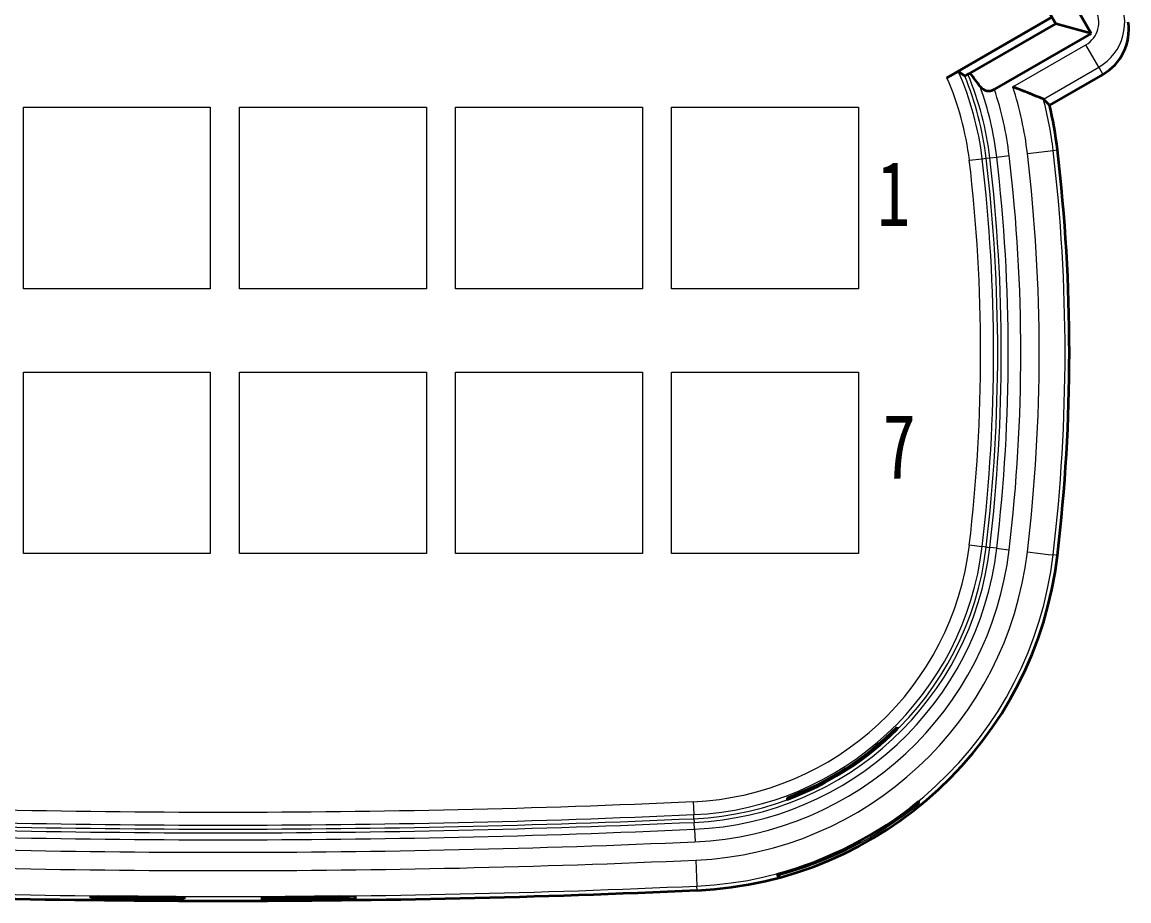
# Model space of a CAD drawing. Header units: millimetres. Extents: x 17 to 3784, y 12 to 1382.
# Drawn here: x 2092.3 to 2104.36, y 1001.58 to 1011.15 of the extents above; entities that cross this region are included whole.
import ezdxf

# ---------------------------------------------------------------- set-up
doc = ezdxf.new("R2010")
doc.units = ezdxf.units.MM
doc.layers.add('全新开发部分', color=7, linetype='Continuous', lineweight=18)
doc.styles.add('样式 2', font='', dxfattribs={"width": 0.75})
doc.styles.get('样式 2').set_extended_font_data('宋体')

msp = doc.modelspace()

# ---------------------------------------------------------------- linework, layer by layer
at = {"color": 0, "lineweight": 35, "ltscale": 0.065001}
msp.add_line((2103.947, 1011.03), (2103.213, 1012.302), dxfattribs=at)
at = {"color": 0, "lineweight": 35, "ltscale": 0.039809}
msp.add_line((2103.56, 1011.135), (2103.11, 1011.914), dxfattribs=at)
at = {"color": 0, "lineweight": 35, "ltscale": 0.05847}
msp.add_line((2102.375, 1010.546), (2103.519, 1011.207), dxfattribs=at)
at = {"color": 0, "lineweight": 35, "ltscale": 0.047637}
msp.add_line((2102.628, 1010.597), (2103.56, 1011.135), dxfattribs=at)
at = {"color": 0, "lineweight": 35, "ltscale": 0.017746}
msp.add_line((2103.947, 1011.03), (2103.56, 1011.135), dxfattribs=at)
at = {"color": 0, "lineweight": 35, "ltscale": 0.053934}
msp.add_line((2103.947, 1011.03), (2102.892, 1010.42), dxfattribs=at)
at = {"color": 0, "lineweight": 13, "ltscale": 0.040623}
msp.add_line((2103.094, 1010.446), (2103.889, 1010.905), dxfattribs=at)
at = {"color": 0, "lineweight": 13, "ltscale": 0.0125}
msp.add_line((2104.03, 1010.661), (2103.889, 1010.905), dxfattribs=at)
at = {"color": 0, "lineweight": 13, "ltscale": 0.030809}
msp.add_line((2103.427, 1010.312), (2104.03, 1010.661), dxfattribs=at)
at = {"color": 0, "lineweight": 13, "ltscale": 0.003967}
msp.add_line((2104.03, 1010.661), (2104.075, 1010.583), dxfattribs=at)
at = {"color": 0, "lineweight": 35, "ltscale": 0.006282}
msp.add_line((2102.498, 1010.616), (2102.375, 1010.546), dxfattribs=at)
at = {"color": 0, "lineweight": 35, "ltscale": 0.003811}
msp.add_line((2102.568, 1010.566), (2102.498, 1010.616), dxfattribs=at)
at = {"color": 0, "lineweight": 35, "ltscale": 0.001764}
msp.add_line((2102.604, 1010.584), (2102.568, 1010.566), dxfattribs=at)
at = {"color": 0, "lineweight": 35, "ltscale": 0.001219}
msp.add_line((2102.604, 1010.584), (2102.628, 1010.597), dxfattribs=at)
at = {"color": 0, "lineweight": 13, "ltscale": 0.029787}
msp.add_line((2104.075, 1010.583), (2103.492, 1010.246), dxfattribs=at)
at = {"color": 0, "lineweight": 35, "ltscale": 0.029787}
msp.add_line((2104.075, 1010.583), (2103.492, 1010.246), dxfattribs=at)
at = {"color": 0, "lineweight": 35, "ltscale": 0.003895}
msp.add_line((2103.49, 1010.251), (2103.427, 1010.312), dxfattribs=at)
at = {"color": 0, "lineweight": 13, "ltscale": 0.00625}
for p, q in [((2102.618, 1009.647), (2102.759, 1009.663)), ((2102.618, 1005.454), (2102.759, 1005.437)), ((2099.609, 1002.657), (2099.615, 1002.516))]:
    msp.add_line(p, q, dxfattribs=at)
at = {"color": 0, "lineweight": 13, "ltscale": 0.00197}
for p, q in [((2102.759, 1009.663), (2102.803, 1009.668)), ((2102.803, 1005.432), (2102.759, 1005.437)), ((2099.617, 1002.471), (2099.615, 1002.516))]:
    msp.add_line(p, q, dxfattribs=at)
at = {"color": 0, "lineweight": 13, "ltscale": 0.001759}
msp.add_line((2102.803, 1009.668), (2102.842, 1009.673), dxfattribs=at)
at = {"color": 0, "lineweight": 13, "ltscale": 0.003365}
for p, q in [((2102.842, 1009.673), (2102.918, 1009.682)), ((2102.918, 1005.419), (2102.842, 1005.427))]:
    msp.add_line(p, q, dxfattribs=at)
at = {"color": 0, "lineweight": 13, "ltscale": 0.006031}
msp.add_line((2102.918, 1009.682), (2103.053, 1009.698), dxfattribs=at)
at = {"color": 0, "lineweight": 13, "ltscale": 0.012499}
for p, q in [((2103.252, 1009.721), (2103.532, 1009.755)), ((2099.637, 1002.02), (2099.65, 1001.737))]:
    msp.add_line(p, q, dxfattribs=at)
at = {"color": 0, "lineweight": 13, "ltscale": 0.002067}
for p, q in [((2103.532, 1009.755), (2103.579, 1009.76)), ((2103.579, 1005.34), (2103.532, 1005.346)), ((2099.652, 1001.691), (2099.65, 1001.737))]:
    msp.add_line(p, q, dxfattribs=at)
at = {"color": 0, "lineweight": 13, "ltscale": 0.000726692}
msp.add_line((2102.803, 1005.432), (2102.819, 1005.43), dxfattribs=at)
at = {"color": 0, "lineweight": 13, "ltscale": 0.001033}
msp.add_line((2102.819, 1005.43), (2102.842, 1005.427), dxfattribs=at)
at = {"color": 0, "lineweight": 13, "ltscale": 0.000844985}
msp.add_line((2102.918, 1005.419), (2102.937, 1005.416), dxfattribs=at)
at = {"color": 0, "lineweight": 13, "ltscale": 0.005186}
msp.add_line((2102.937, 1005.416), (2103.053, 1005.403), dxfattribs=at)
at = {"color": 0, "lineweight": 13, "ltscale": 0.010101}
msp.add_line((2103.252, 1005.379), (2103.479, 1005.352), dxfattribs=at)
at = {"color": 0, "lineweight": 13, "ltscale": 0.002398}
msp.add_line((2103.479, 1005.352), (2103.532, 1005.346), dxfattribs=at)
at = {"color": 0, "lineweight": 35, "ltscale": 0.001006}
msp.add_line((2101.831, 1003.469), (2101.831, 1003.446), dxfattribs=at)
at = {"color": 0, "lineweight": 35, "ltscale": 0.000777489}
msp.add_line((2100.634, 1002.699), (2100.634, 1002.681), dxfattribs=at)
at = {"color": 0, "lineweight": 13, "ltscale": 0.001012}
msp.add_line((2102.071, 1002.661), (2102.071, 1002.638), dxfattribs=at)
at = {"color": 0, "lineweight": 13, "ltscale": 0.00176}
msp.add_line((2099.617, 1002.471), (2099.619, 1002.431), dxfattribs=at)
at = {"color": 0, "lineweight": 13, "ltscale": 0.003364}
msp.add_line((2099.622, 1002.355), (2099.619, 1002.431), dxfattribs=at)
at = {"color": 0, "lineweight": 13, "ltscale": 0.00603}
msp.add_line((2099.622, 1002.355), (2099.629, 1002.219), dxfattribs=at)
at = {"color": 0, "lineweight": 13, "ltscale": 0.000815788}
msp.add_line((2100.52, 1001.865), (2100.52, 1001.847), dxfattribs=at)
at = {"color": 0, "lineweight": 35, "ltscale": 0.000872803}
for p, q in [((2093.044, 1001.605), (2093.044, 1001.625)), ((2094.061, 1001.617), (2094.061, 1001.597))]:
    msp.add_line(p, q, dxfattribs=at)
at = {"color": 0, "lineweight": 35, "ltscale": 0.015161}
for p, q in [((2093.129, 1001.623), (2093.471, 1001.618)), ((2093.129, 1001.62), (2093.471, 1001.615)), ((2093.129, 1001.61), (2093.471, 1001.606))]:
    msp.add_line(p, q, dxfattribs=at)
at = {"color": 0, "lineweight": 35, "ltscale": 0.019151}
for p, q in [((2093.561, 1001.618), (2093.129, 1001.623)), ((2093.561, 1001.615), (2093.129, 1001.62)), ((2093.561, 1001.606), (2093.129, 1001.611))]:
    msp.add_line(p, q, dxfattribs=at)
at = {"color": 0, "lineweight": 35, "ltscale": 0.01516}
for p, q in [((2093.471, 1001.618), (2093.129, 1001.621)), ((2093.471, 1001.615), (2093.129, 1001.618)), ((2093.471, 1001.606), (2093.129, 1001.609)), ((2093.634, 1001.617), (2093.976, 1001.616)), ((2093.976, 1001.614), (2093.634, 1001.617)), ((2093.634, 1001.614), (2093.976, 1001.613)), ((2093.976, 1001.611), (2093.634, 1001.614)), ((2093.634, 1001.605), (2093.976, 1001.604)), ((2093.976, 1001.602), (2093.634, 1001.605))]:
    msp.add_line(p, q, dxfattribs=at)
at = {"color": 0, "lineweight": 35, "ltscale": 0.01915}
for p, q in [((2093.129, 1001.621), (2093.561, 1001.617)), ((2093.129, 1001.618), (2093.561, 1001.615)), ((2093.129, 1001.608), (2093.561, 1001.605))]:
    msp.add_line(p, q, dxfattribs=at)
at = {"color": 0, "lineweight": 35, "ltscale": 0.029522}
for p, q in [((2093.796, 1001.608), (2093.129, 1001.614)), ((2093.796, 1001.608), (2093.129, 1001.613)), ((2093.796, 1001.606), (2093.129, 1001.612))]:
    msp.add_line(p, q, dxfattribs=at)
at = {"color": 0, "lineweight": 35, "ltscale": 0.029523}
msp.add_line((2093.129, 1001.613), (2093.796, 1001.606), dxfattribs=at)
at = {"color": 0, "lineweight": 35, "ltscale": 0.000798363}
for p, q in [((2093.129, 1001.606), (2093.147, 1001.606)), ((2095.824, 1001.621), (2095.842, 1001.622)), ((2095.824, 1001.614), (2095.842, 1001.615)), ((2095.824, 1001.609), (2095.842, 1001.609)), ((2095.824, 1001.604), (2095.842, 1001.605))]:
    msp.add_line(p, q, dxfattribs=at)
at = {"color": 0, "lineweight": 35, "ltscale": 0.001596}
for p, q in [((2093.147, 1001.606), (2093.183, 1001.605)), ((2093.85, 1001.6), (2093.814, 1001.6)), ((2095.013, 1001.608), (2095.049, 1001.607)), ((2095.013, 1001.602), (2095.049, 1001.602)), ((2095.049, 1001.599), (2095.013, 1001.599)), ((2095.013, 1001.598), (2095.049, 1001.598)), ((2095.103, 1001.591), (2095.139, 1001.591)), ((2095.139, 1001.59), (2095.103, 1001.59)), ((2095.157, 1001.608), (2095.121, 1001.608)), ((2095.157, 1001.603), (2095.121, 1001.603)), ((2095.121, 1001.599), (2095.157, 1001.6)), ((2095.157, 1001.598), (2095.121, 1001.598)), ((2095.211, 1001.612), (2095.175, 1001.611)), ((2095.355, 1001.61), (2095.319, 1001.609)), ((2095.355, 1001.604), (2095.319, 1001.604)), ((2095.427, 1001.611), (2095.391, 1001.611)), ((2095.427, 1001.606), (2095.391, 1001.605)), ((2095.535, 1001.618), (2095.499, 1001.618)), ((2095.499, 1001.612), (2095.535, 1001.612)), ((2095.535, 1001.608), (2095.499, 1001.608)), ((2095.499, 1001.606), (2095.535, 1001.607)), ((2095.626, 1001.614), (2095.662, 1001.615)), ((2095.68, 1001.613), (2095.644, 1001.612)), ((2095.68, 1001.607), (2095.644, 1001.607)), ((2095.68, 1001.614), (2095.716, 1001.614)), ((2095.716, 1001.613), (2095.68, 1001.613)), ((2095.68, 1001.608), (2095.716, 1001.608)), ((2095.716, 1001.607), (2095.68, 1001.607)), ((2095.68, 1001.604), (2095.716, 1001.604)), ((2095.716, 1001.603), (2095.68, 1001.603)), ((2095.734, 1001.62), (2095.698, 1001.62)), ((2095.734, 1001.61), (2095.698, 1001.61)), ((2095.698, 1001.599), (2095.734, 1001.599)), ((2095.734, 1001.598), (2095.698, 1001.597)), ((2095.698, 1001.596), (2095.734, 1001.596)), ((2095.734, 1001.595), (2095.698, 1001.595)), ((2095.824, 1001.615), (2095.788, 1001.615)), ((2095.824, 1001.609), (2095.788, 1001.609)), ((2095.824, 1001.605), (2095.788, 1001.605)), ((2095.788, 1001.604), (2095.824, 1001.604)), ((2095.824, 1001.6), (2095.788, 1001.6)), ((2095.788, 1001.598), (2095.824, 1001.599))]:
    msp.add_line(p, q, dxfattribs=at)
at = {"color": 0, "lineweight": 35, "ltscale": 0.003192}
for p, q in [((2093.183, 1001.605), (2093.255, 1001.604)), ((2093.417, 1001.603), (2093.345, 1001.604)), ((2093.76, 1001.6), (2093.688, 1001.601)), ((2093.778, 1001.6), (2093.85, 1001.599)), ((2093.85, 1001.599), (2093.922, 1001.599)), ((2095.121, 1001.608), (2095.193, 1001.608)), ((2095.121, 1001.602), (2095.193, 1001.602)), ((2095.193, 1001.6), (2095.121, 1001.6)), ((2095.121, 1001.598), (2095.193, 1001.598)), ((2095.193, 1001.592), (2095.121, 1001.591)), ((2095.121, 1001.59), (2095.193, 1001.59)), ((2095.229, 1001.61), (2095.157, 1001.61)), ((2095.229, 1001.605), (2095.157, 1001.604)), ((2095.283, 1001.608), (2095.355, 1001.609)), ((2095.283, 1001.603), (2095.355, 1001.604)), ((2095.355, 1001.609), (2095.427, 1001.61)), ((2095.355, 1001.604), (2095.427, 1001.604)), ((2095.445, 1001.617), (2095.517, 1001.618)), ((2095.445, 1001.607), (2095.517, 1001.608)), ((2095.572, 1001.613), (2095.499, 1001.612)), ((2095.572, 1001.607), (2095.499, 1001.607)), ((2095.608, 1001.596), (2095.535, 1001.596)), ((2095.535, 1001.595), (2095.608, 1001.596)), ((2095.716, 1001.614), (2095.644, 1001.614)), ((2095.716, 1001.609), (2095.644, 1001.608)), ((2095.716, 1001.605), (2095.644, 1001.604)), ((2095.716, 1001.599), (2095.644, 1001.598)), ((2095.644, 1001.596), (2095.716, 1001.597)), ((2095.716, 1001.596), (2095.644, 1001.596)), ((2095.644, 1001.594), (2095.716, 1001.595)), ((2095.698, 1001.619), (2095.77, 1001.62)), ((2095.698, 1001.612), (2095.77, 1001.613)), ((2095.698, 1001.609), (2095.77, 1001.61)), ((2095.698, 1001.607), (2095.77, 1001.608))]:
    msp.add_line(p, q, dxfattribs=at)
at = {"color": 0, "lineweight": 35, "ltscale": 0.027926}
msp.add_line((2093.868, 1001.601), (2093.237, 1001.606), dxfattribs=at)
at = {"color": 0, "lineweight": 35, "ltscale": 0.000798281}
for p, q in [((2093.255, 1001.605), (2093.237, 1001.605)), ((2095.734, 1001.604), (2095.716, 1001.603))]:
    msp.add_line(p, q, dxfattribs=at)
at = {"color": 0, "lineweight": 35, "ltscale": 0.001595}
for p, q in [((2093.291, 1001.604), (2093.255, 1001.605)), ((2093.922, 1001.599), (2093.958, 1001.599)), ((2095.427, 1001.61), (2095.463, 1001.61)), ((2095.427, 1001.604), (2095.463, 1001.605)), ((2095.626, 1001.613), (2095.59, 1001.613)), ((2095.626, 1001.608), (2095.59, 1001.607)), ((2095.644, 1001.597), (2095.608, 1001.596)), ((2095.644, 1001.596), (2095.608, 1001.596))]:
    msp.add_line(p, q, dxfattribs=at)
at = {"color": 0, "lineweight": 35, "ltscale": 0.003191}
for p, q in [((2093.255, 1001.604), (2093.327, 1001.603)), ((2095.049, 1001.607), (2095.121, 1001.608)), ((2095.049, 1001.602), (2095.121, 1001.602)), ((2095.121, 1001.6), (2095.049, 1001.599)), ((2095.049, 1001.598), (2095.121, 1001.598)), ((2095.211, 1001.6), (2095.283, 1001.601)), ((2095.499, 1001.612), (2095.427, 1001.611)), ((2095.499, 1001.607), (2095.427, 1001.606)), ((2095.554, 1001.603), (2095.626, 1001.604)), ((2095.644, 1001.619), (2095.572, 1001.618)), ((2095.644, 1001.614), (2095.572, 1001.613)), ((2095.572, 1001.608), (2095.644, 1001.609)), ((2095.644, 1001.608), (2095.572, 1001.607)), ((2095.788, 1001.615), (2095.716, 1001.614)), ((2095.788, 1001.609), (2095.716, 1001.609)), ((2095.788, 1001.605), (2095.716, 1001.605)), ((2095.716, 1001.603), (2095.788, 1001.604)), ((2095.788, 1001.6), (2095.716, 1001.599)), ((2095.716, 1001.597), (2095.788, 1001.598))]:
    msp.add_line(p, q, dxfattribs=at)
at = {"color": 0, "lineweight": 35, "ltscale": 0.002394}
for p, q in [((2093.345, 1001.604), (2093.291, 1001.604)), ((2095.067, 1001.609), (2095.013, 1001.609)), ((2095.067, 1001.604), (2095.013, 1001.603)), ((2095.067, 1001.591), (2095.013, 1001.59)), ((2095.013, 1001.59), (2095.067, 1001.59)), ((2095.121, 1001.609), (2095.175, 1001.61)), ((2095.121, 1001.604), (2095.175, 1001.604)), ((2095.211, 1001.608), (2095.157, 1001.608)), ((2095.211, 1001.603), (2095.157, 1001.603)), ((2095.157, 1001.6), (2095.211, 1001.6)), ((2095.211, 1001.599), (2095.157, 1001.598)), ((2095.175, 1001.61), (2095.229, 1001.61)), ((2095.175, 1001.604), (2095.229, 1001.605)), ((2095.247, 1001.592), (2095.193, 1001.592)), ((2095.193, 1001.59), (2095.247, 1001.59)), ((2095.265, 1001.609), (2095.211, 1001.608)), ((2095.265, 1001.603), (2095.211, 1001.603)), ((2095.481, 1001.595), (2095.535, 1001.595)), ((2095.517, 1001.618), (2095.572, 1001.618)), ((2095.517, 1001.608), (2095.572, 1001.608)), ((2095.59, 1001.619), (2095.535, 1001.618)), ((2095.535, 1001.612), (2095.59, 1001.613)), ((2095.59, 1001.609), (2095.535, 1001.608)), ((2095.535, 1001.607), (2095.59, 1001.607)), ((2095.626, 1001.613), (2095.68, 1001.614)), ((2095.626, 1001.608), (2095.68, 1001.608)), ((2095.626, 1001.604), (2095.68, 1001.604)), ((2095.68, 1001.603), (2095.626, 1001.602)), ((2095.698, 1001.62), (2095.644, 1001.619)), ((2095.644, 1001.619), (2095.698, 1001.619)), ((2095.644, 1001.612), (2095.698, 1001.612)), ((2095.698, 1001.61), (2095.644, 1001.609)), ((2095.644, 1001.609), (2095.698, 1001.609)), ((2095.644, 1001.606), (2095.698, 1001.607)), ((2095.644, 1001.598), (2095.698, 1001.599)), ((2095.698, 1001.597), (2095.644, 1001.597)), ((2095.77, 1001.597), (2095.716, 1001.596)), ((2095.716, 1001.595), (2095.77, 1001.595))]:
    msp.add_line(p, q, dxfattribs=at)
at = {"color": 0, "lineweight": 35, "ltscale": 0.00399}
for p, q in [((2093.327, 1001.603), (2093.417, 1001.602)), ((2095.085, 1001.594), (2094.994, 1001.593)), ((2095.085, 1001.592), (2094.994, 1001.591)), ((2095.391, 1001.603), (2095.301, 1001.603)), ((2095.391, 1001.602), (2095.301, 1001.601)), ((2095.59, 1001.595), (2095.499, 1001.594)), ((2095.499, 1001.592), (2095.59, 1001.593)), ((2095.626, 1001.602), (2095.716, 1001.603))]:
    msp.add_line(p, q, dxfattribs=at)
at = {"color": 0, "lineweight": 35, "ltscale": 0.011968}
for p, q in [((2093.688, 1001.601), (2093.417, 1001.603)), ((2093.688, 1001.6), (2093.417, 1001.602)), ((2095.463, 1001.6), (2095.193, 1001.598))]:
    msp.add_line(p, q, dxfattribs=at)
at = {"color": 0, "lineweight": 35, "ltscale": 0.01835}
for p, q in [((2093.976, 1001.616), (2093.561, 1001.618)), ((2093.976, 1001.613), (2093.561, 1001.615)), ((2093.976, 1001.604), (2093.561, 1001.606))]:
    msp.add_line(p, q, dxfattribs=at)
at = {"color": 0, "lineweight": 35, "ltscale": 0.018351}
for p, q in [((2093.561, 1001.617), (2093.976, 1001.614)), ((2093.561, 1001.615), (2093.976, 1001.611)), ((2093.561, 1001.605), (2093.976, 1001.602))]:
    msp.add_line(p, q, dxfattribs=at)
at = {"color": 0, "lineweight": 35, "ltscale": 0.003989}
for p, q in [((2093.688, 1001.6), (2093.778, 1001.6)), ((2095.157, 1001.61), (2095.067, 1001.609)), ((2095.157, 1001.604), (2095.067, 1001.604)), ((2095.283, 1001.608), (2095.193, 1001.608)), ((2095.283, 1001.603), (2095.193, 1001.602)), ((2095.283, 1001.601), (2095.193, 1001.6)), ((2095.337, 1001.593), (2095.247, 1001.592)), ((2095.247, 1001.59), (2095.337, 1001.591)), ((2095.644, 1001.604), (2095.554, 1001.603))]:
    msp.add_line(p, q, dxfattribs=at)
at = {"color": 0, "lineweight": 35, "ltscale": 0.002393}
for p, q in [((2093.814, 1001.6), (2093.76, 1001.6)), ((2095.121, 1001.592), (2095.067, 1001.591)), ((2095.067, 1001.59), (2095.121, 1001.59)), ((2095.319, 1001.609), (2095.265, 1001.609)), ((2095.319, 1001.604), (2095.265, 1001.603)), ((2095.391, 1001.617), (2095.445, 1001.617)), ((2095.391, 1001.607), (2095.445, 1001.607)), ((2095.644, 1001.619), (2095.59, 1001.619)), ((2095.644, 1001.609), (2095.59, 1001.609)), ((2095.644, 1001.596), (2095.59, 1001.595)), ((2095.59, 1001.593), (2095.644, 1001.594)), ((2095.77, 1001.62), (2095.824, 1001.621)), ((2095.77, 1001.613), (2095.824, 1001.614)), ((2095.77, 1001.61), (2095.824, 1001.611)), ((2095.77, 1001.608), (2095.824, 1001.609)), ((2095.824, 1001.597), (2095.77, 1001.597)), ((2095.77, 1001.595), (2095.824, 1001.596))]:
    msp.add_line(p, q, dxfattribs=at)
at = {"color": 0, "lineweight": 35, "ltscale": 0.000798064}
for p, q in [((2093.868, 1001.6), (2093.85, 1001.6)), ((2095.121, 1001.608), (2095.103, 1001.608))]:
    msp.add_line(p, q, dxfattribs=at)
at = {"color": 0, "lineweight": 35, "ltscale": 0.000798071}
for p, q in [((2093.958, 1001.599), (2093.976, 1001.6)), ((2094.994, 1001.59), (2095.013, 1001.59)), ((2095.373, 1001.617), (2095.391, 1001.617)), ((2095.373, 1001.607), (2095.391, 1001.607)), ((2095.842, 1001.597), (2095.824, 1001.597))]:
    msp.add_line(p, q, dxfattribs=at)
at = {"color": 0, "lineweight": 35, "ltscale": 0.001282}
for p, q in [((2094.91, 1001.588), (2094.91, 1001.617)), ((2095.927, 1001.625), (2095.927, 1001.596))]:
    msp.add_line(p, q, dxfattribs=at)
at = {"color": 0, "lineweight": 35, "ltscale": 0.016756}
for p, q in [((2094.994, 1001.616), (2095.373, 1001.618)), ((2094.994, 1001.606), (2095.373, 1001.608))]:
    msp.add_line(p, q, dxfattribs=at)
at = {"color": 0, "lineweight": 35, "ltscale": 0.001198}
msp.add_line((2094.994, 1001.59), (2094.994, 1001.617), dxfattribs=at)
at = {"color": 0, "lineweight": 35, "ltscale": 0.009575}
for p, q in [((2094.994, 1001.613), (2095.211, 1001.614)), ((2095.211, 1001.613), (2094.994, 1001.611))]:
    msp.add_line(p, q, dxfattribs=at)
at = {"color": 0, "lineweight": 35, "ltscale": 0.000798228}
for p, q in [((2095.013, 1001.609), (2094.994, 1001.608)), ((2095.013, 1001.599), (2094.994, 1001.598)), ((2095.391, 1001.611), (2095.373, 1001.61))]:
    msp.add_line(p, q, dxfattribs=at)
at = {"color": 0, "lineweight": 35, "ltscale": 0.000798096}
for p, q in [((2094.994, 1001.608), (2095.013, 1001.608)), ((2094.994, 1001.602), (2095.013, 1001.602)), ((2094.994, 1001.598), (2095.013, 1001.598)), ((2095.842, 1001.6), (2095.824, 1001.6))]:
    msp.add_line(p, q, dxfattribs=at)
at = {"color": 0, "lineweight": 35, "ltscale": 0.000798211}
for p, q in [((2095.013, 1001.603), (2094.994, 1001.603)), ((2095.373, 1001.61), (2095.355, 1001.61)), ((2095.373, 1001.605), (2095.355, 1001.604)), ((2095.391, 1001.605), (2095.373, 1001.605)), ((2095.734, 1001.613), (2095.716, 1001.613)), ((2095.734, 1001.608), (2095.716, 1001.607)), ((2095.752, 1001.621), (2095.734, 1001.62)), ((2095.752, 1001.611), (2095.734, 1001.61))]:
    msp.add_line(p, q, dxfattribs=at)
at = {"color": 0, "lineweight": 35, "ltscale": 0.017554}
msp.add_line((2095.391, 1001.599), (2094.994, 1001.596), dxfattribs=at)
at = {"color": 0, "lineweight": 35, "ltscale": 0.000798408}
msp.add_line((2095.013, 1001.59), (2094.994, 1001.59), dxfattribs=at)
at = {"color": 0, "lineweight": 35, "ltscale": 0.019946}
msp.add_line((2095.535, 1001.596), (2095.085, 1001.594), dxfattribs=at)
at = {"color": 0, "lineweight": 35, "ltscale": 0.017552}
msp.add_line((2095.085, 1001.594), (2095.481, 1001.595), dxfattribs=at)
at = {"color": 0, "lineweight": 35, "ltscale": 0.000796719}
msp.add_line((2095.085, 1001.59), (2095.103, 1001.591), dxfattribs=at)
at = {"color": 0, "lineweight": 35, "ltscale": 0.000796561}
msp.add_line((2095.103, 1001.59), (2095.085, 1001.59), dxfattribs=at)
at = {"color": 0, "lineweight": 35, "ltscale": 0.000798181}
for p, q in [((2095.103, 1001.609), (2095.121, 1001.609)), ((2095.103, 1001.603), (2095.121, 1001.604)), ((2095.103, 1001.599), (2095.121, 1001.599)), ((2095.481, 1001.611), (2095.499, 1001.612))]:
    msp.add_line(p, q, dxfattribs=at)
at = {"color": 0, "lineweight": 35, "ltscale": 0.000798058}
for p, q in [((2095.121, 1001.603), (2095.103, 1001.603)), ((2095.121, 1001.598), (2095.103, 1001.598))]:
    msp.add_line(p, q, dxfattribs=at)
at = {"color": 0, "lineweight": 35, "ltscale": 0.004788}
for p, q in [((2095.139, 1001.591), (2095.247, 1001.592)), ((2095.247, 1001.591), (2095.139, 1001.59)), ((2095.481, 1001.594), (2095.59, 1001.595)), ((2095.59, 1001.593), (2095.481, 1001.592))]:
    msp.add_line(p, q, dxfattribs=at)
at = {"color": 0, "lineweight": 35, "ltscale": 0.019947}
for p, q in [((2095.175, 1001.611), (2095.626, 1001.614)), ((2095.662, 1001.615), (2095.211, 1001.612))]:
    msp.add_line(p, q, dxfattribs=at)
at = {"color": 0, "lineweight": 35, "ltscale": 0.006383}
msp.add_line((2095.355, 1001.6), (2095.211, 1001.599), dxfattribs=at)
at = {"color": 0, "lineweight": 35, "ltscale": 0.004787}
for p, q in [((2095.247, 1001.592), (2095.355, 1001.593)), ((2095.355, 1001.591), (2095.247, 1001.591)), ((2095.463, 1001.601), (2095.355, 1001.6)), ((2095.499, 1001.598), (2095.391, 1001.597)), ((2095.59, 1001.595), (2095.698, 1001.596)), ((2095.698, 1001.595), (2095.59, 1001.593)), ((2095.842, 1001.601), (2095.734, 1001.6))]:
    msp.add_line(p, q, dxfattribs=at)
at = {"color": 0, "lineweight": 35, "ltscale": 0.021545}
for p, q in [((2095.283, 1001.615), (2095.77, 1001.618)), ((2095.77, 1001.618), (2095.283, 1001.613))]:
    msp.add_line(p, q, dxfattribs=at)
at = {"color": 0, "lineweight": 35, "ltscale": 0.011969}
msp.add_line((2095.554, 1001.603), (2095.283, 1001.601), dxfattribs=at)
msp.add_line((2095.554, 1001.603), (2095.283, 1001.601), dxfattribs=at)
at = {"color": 0, "lineweight": 35, "ltscale": 0.007181}
for p, q in [((2095.499, 1001.594), (2095.337, 1001.593)), ((2095.499, 1001.592), (2095.337, 1001.591))]:
    msp.add_line(p, q, dxfattribs=at)
at = {"color": 0, "lineweight": 35, "ltscale": 0.005585}
for p, q in [((2095.481, 1001.594), (2095.355, 1001.593)), ((2095.481, 1001.592), (2095.355, 1001.591))]:
    msp.add_line(p, q, dxfattribs=at)
at = {"color": 0, "lineweight": 35, "ltscale": 0.0007983}
for p, q in [((2095.463, 1001.61), (2095.481, 1001.611)), ((2095.463, 1001.605), (2095.481, 1001.605))]:
    msp.add_line(p, q, dxfattribs=at)
at = {"color": 0, "lineweight": 35, "ltscale": 0.01197}
for p, q in [((2095.752, 1001.622), (2095.481, 1001.619)), ((2095.752, 1001.612), (2095.481, 1001.609))]:
    msp.add_line(p, q, dxfattribs=at)
at = {"color": 0, "lineweight": 35, "ltscale": 0.000798035}
for p, q in [((2095.499, 1001.618), (2095.481, 1001.618)), ((2095.499, 1001.608), (2095.481, 1001.608)), ((2095.716, 1001.614), (2095.734, 1001.614)), ((2095.716, 1001.608), (2095.734, 1001.608))]:
    msp.add_line(p, q, dxfattribs=at)
at = {"color": 0, "lineweight": 35, "ltscale": 0.000798166}
msp.add_line((2095.481, 1001.606), (2095.499, 1001.606), dxfattribs=at)
at = {"color": 0, "lineweight": 35, "ltscale": 0.010373}
msp.add_line((2095.734, 1001.602), (2095.499, 1001.599), dxfattribs=at)
at = {"color": 0, "lineweight": 35, "ltscale": 0.000798038}
for p, q in [((2095.716, 1001.604), (2095.734, 1001.604)), ((2095.842, 1001.615), (2095.824, 1001.615))]:
    msp.add_line(p, q, dxfattribs=at)
at = {"color": 0, "lineweight": 35, "ltscale": 0.000798048}
for p, q in [((2095.734, 1001.599), (2095.752, 1001.599)), ((2095.842, 1001.605), (2095.824, 1001.605))]:
    msp.add_line(p, q, dxfattribs=at)
at = {"color": 0, "lineweight": 35, "ltscale": 0.000798341}
for p, q in [((2095.752, 1001.598), (2095.734, 1001.598)), ((2095.752, 1001.596), (2095.734, 1001.595)), ((2095.824, 1001.611), (2095.842, 1001.612))]:
    msp.add_line(p, q, dxfattribs=at)
at = {"color": 0, "lineweight": 35, "ltscale": 0.000798053}
msp.add_line((2095.734, 1001.596), (2095.752, 1001.596), dxfattribs=at)
at = {"color": 0, "lineweight": 35, "ltscale": 0.000798036}
msp.add_line((2095.842, 1001.609), (2095.824, 1001.609), dxfattribs=at)
at = {"color": 0, "lineweight": 35, "ltscale": 0.000798456}
msp.add_line((2095.824, 1001.599), (2095.842, 1001.599), dxfattribs=at)
at = {"color": 0, "lineweight": 35, "ltscale": 0.000798432}
msp.add_line((2095.824, 1001.596), (2095.842, 1001.597), dxfattribs=at)
at = {"color": 0, "lineweight": 13}
for centre, radius, start, end in [((2103.747, 1011.15), 0.565, 300.0512, 29.9513), ((2103.747, 1011.15), 0.283, 300.0029, 29.9951), ((2103.792, 1011.072), 0.565, 300.0004, 8.1369), ((2099.468, 1009.274), 3.173, 6.7376, 23.6249), ((2099.468, 1009.274), 3.314, 6.7376, 23.8789), ((2099.468, 1009.274), 3.358, 6.7376, 22.6122), ((2099.468, 1009.274), 3.398, 6.7376, 22.6609), ((2099.468, 1009.274), 3.474, 6.7376, 19.8096), ((2099.468, 1009.274), 3.61, 6.7376, 18.5041), ((2099.468, 1009.274), 3.81, 6.7376, 17.9104), ((2099.468, 1009.274), 4.093, 6.7376, 14.6916), ((2084.874, 1007.55), 18.009, 353.2624, 6.7376), ((2084.874, 1007.55), 18.054, 353.2624, 6.7376), ((2084.874, 1007.55), 18.093, 353.2624, 6.7376), ((2084.874, 1007.55), 18.169, 353.2624, 6.7376), ((2084.874, 1007.55), 18.306, 353.2624, 6.7376), ((2084.874, 1007.55), 18.506, 353.2624, 6.7376), ((2084.874, 1007.55), 18.788, 353.2624, 6.7376), ((2084.874, 1007.55), 17.868, 353.2624, 6.7376), ((2099.468, 1005.826), 3.173, 272.5516, 353.2624), ((2099.468, 1005.826), 3.314, 272.5516, 353.2624), ((2099.468, 1005.826), 3.358, 272.5516, 353.2624), ((2099.468, 1005.826), 3.398, 272.5516, 353.2624), ((2099.468, 1005.826), 3.474, 272.5516, 353.2624), ((2099.468, 1005.826), 3.61, 272.5516, 353.2624), ((2099.468, 1005.826), 3.81, 272.5516, 353.2624), ((2099.468, 1005.826), 4.093, 272.5516, 353.2624), ((2094.485, 1117.635), 115.092, 267.4484, 272.5516), ((2099.468, 1005.826), 4.099, 284.8756, 309.4299), ((2099.468, 1005.826), 4.116, 284.8058, 309.2308), ((2094.485, 1117.635), 115.318, 267.4484, 272.5516), ((2094.485, 1117.635), 115.278, 267.4484, 272.5516), ((2094.485, 1117.635), 115.234, 267.4484, 272.5516), ((2094.485, 1117.635), 115.394, 267.4484, 272.5516), ((2094.485, 1117.635), 115.53, 267.4484, 272.5516), ((2094.485, 1117.635), 115.73, 267.4484, 272.5516), ((2094.485, 1117.635), 116.013, 267.4484, 272.5516)]:
    msp.add_arc(centre, radius, start, end, dxfattribs=at)
at = {"color": 0, "lineweight": 35}
for centre, radius, start, end in [((2103.792, 1011.072), 0.565, 300.0004, 8.1373), ((2099.721, 1008.306), 3.701, 35.4333, 38.2372), ((2102.83, 1010.516), 0.113, 214.3242, 302.9653), ((2098.474, 998.453), 12.852, 67.3327, 68.9341), ((2099.468, 1009.274), 4.14, 6.7376, 13.6533), ((2084.874, 1007.55), 18.835, 353.2624, 6.7376), ((2099.468, 1005.826), 4.14, 272.5516, 353.2624), ((2099.468, 1005.826), 3.338, 290.453, 315.0697), ((2099.468, 1005.826), 3.354, 290.3466, 314.8028), ((2099.429, 1005.902), 4.181, 285.1301, 309.1754), ((2101.982, 1002.747), 0.141, 279.4781, 309.0248), ((2100.482, 1001.984), 0.143, 285.4483, 314.3992), ((2094.485, 1117.635), 116.059, 267.4484, 272.5516), ((2094.485, 1117.637), 116.021, 269.28818, 269.79047), ((2094.485, 1117.637), 116.041, 269.2883, 269.79051), ((2094.485, 1117.637), 116.031, 269.33009, 269.74863), ((2094.485, 1117.637), 116.034, 269.33011, 269.74864), ((2094.485, 1117.637), 116.037, 269.33013, 269.74865), ((2094.344, 1117.638), 116.032, 269.44457, 269.81857), ((2094.627, 1117.636), 116.033, 269.30469, 269.6787), ((2094.485, 1117.637), 116.021, 270.20964, 270.71193), ((2094.485, 1117.637), 116.05, 270.20959, 270.71175), ((2094.485, 1117.637), 116.022, 270.25149, 270.67007), ((2094.62, 1117.639), 116.026, 270.18482, 270.60338), ((2094.35, 1117.636), 116.026, 270.31815, 270.73671), ((2094.485, 1117.637), 116.032, 270.25147, 270.67001), ((2094.485, 1117.637), 116.042, 270.25145, 270.66995)]:
    msp.add_arc(centre, radius, start, end, dxfattribs=at)
at = {"layer": '全新开发部分', "color": 0}
for points in [[(2092.309, 1010.224), (2094.346, 1010.224), (2094.346, 1008.247), (2092.309, 1008.247)], [(2094.663, 1010.224), (2096.701, 1010.224), (2096.701, 1008.247), (2094.663, 1008.247)], [(2097.018, 1010.224), (2099.056, 1010.224), (2099.056, 1008.247), (2097.018, 1008.247)], [(2099.373, 1010.224), (2101.411, 1010.224), (2101.411, 1008.247), (2099.373, 1008.247)], [(2092.309, 1007.337), (2094.346, 1007.337), (2094.346, 1005.36), (2092.309, 1005.36)], [(2094.663, 1007.337), (2096.701, 1007.337), (2096.701, 1005.36), (2094.663, 1005.36)], [(2097.018, 1007.337), (2099.056, 1007.337), (2099.056, 1005.36), (2097.018, 1005.36)], [(2099.373, 1007.337), (2101.411, 1007.337), (2101.411, 1005.36), (2099.373, 1005.36)]]:
    msp.add_lwpolyline(points, close=True, dxfattribs=at)

# ---------------------------------------------------------------- texts
at = {"layer": '全新开发部分', "color": 0, "char_height": 0.706, "width": 4.1266, "attachment_point": 1, "style": '样式 2'}
for s, insert in [('1', (2101.612, 1009.636)), ('7', (2101.673, 1006.881))]:
    msp.add_mtext(s, dxfattribs=dict(at, insert=insert))

doc.saveas('drawing.dxf')
